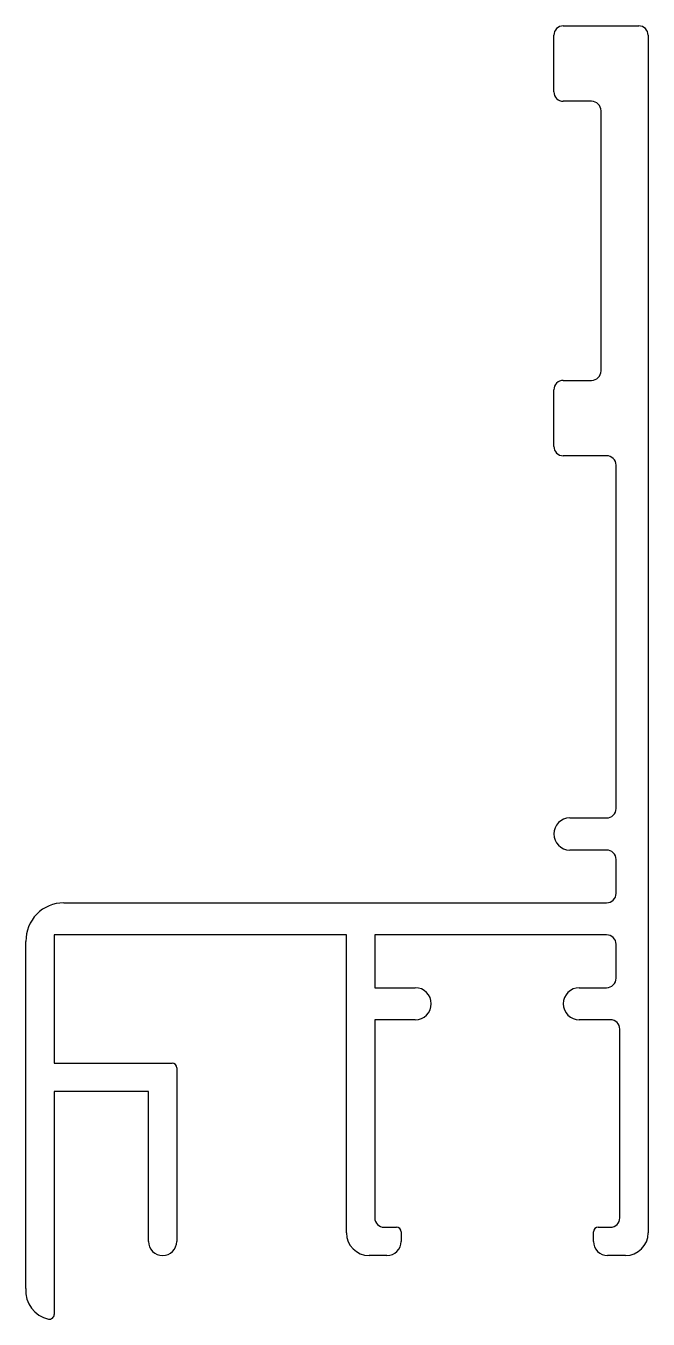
# Model space of a CAD drawing. Extents: x 1131.6 to 1164.6, y 496.1 to 564.6.
import ezdxf

# ---------------------------------------------------------------- set-up
doc = ezdxf.new("R2010")
doc.units = 0
doc.layers.get('0').update_dxf_attribs({"linetype": 'CONTINUOUS'})

msp = doc.modelspace()

# ---------------------------------------------------------------- linework, layer by layer
at = {"linetype": 'CONTINUOUS'}
for p, q in [((1160.126, 564.646), (1164.126, 564.646)), ((1159.626, 561.146), (1159.626, 564.146)), ((1164.626, 564.146), (1164.626, 500.646)), ((1161.626, 560.646), (1160.126, 560.646)), ((1162.126, 546.35), (1162.126, 560.146)), ((1159.626, 542.35), (1159.626, 545.35)), ((1160.126, 545.85), (1161.626, 545.85)), ((1162.426, 541.85), (1160.126, 541.85)), ((1162.926, 523.146), (1162.926, 541.35)), ((1160.476, 522.646), (1162.426, 522.646)), ((1162.426, 520.946), (1160.476, 520.946)), ((1162.926, 518.646), (1162.926, 520.446)), ((1133.629, 518.146), (1162.426, 518.146)), ((1148.626, 516.446), (1133.123, 516.446)), ((1133.123, 516.446), (1133.123, 509.646)), ((1148.626, 500.646), (1148.626, 516.446)), ((1162.426, 516.446), (1150.126, 516.446)), ((1150.126, 516.446), (1150.126, 513.646)), ((1131.629, 497.688), (1131.629, 516.103)), ((1162.926, 514.146), (1162.926, 515.946)), ((1150.126, 513.646), (1152.276, 513.646)), ((1160.976, 513.646), (1162.426, 513.646)), ((1152.276, 511.946), (1150.126, 511.946)), ((1150.126, 511.946), (1150.126, 501.446)), ((1162.626, 511.946), (1160.976, 511.946)), ((1163.126, 501.446), (1163.126, 511.446)), ((1133.123, 509.646), (1139.376, 509.646)), ((1139.626, 509.396), (1139.626, 500.196)), ((1138.126, 508.146), (1133.123, 508.146)), ((1133.123, 508.146), (1133.123, 496.321)), ((1138.126, 500.196), (1138.126, 508.146)), ((1150.626, 500.946), (1151.276, 500.946)), ((1151.526, 500.696), (1151.526, 500.196)), ((1161.726, 500.196), (1161.726, 500.696)), ((1161.976, 500.946), (1162.626, 500.946)), ((1150.776, 499.446), (1149.826, 499.446)), ((1163.426, 499.446), (1162.476, 499.446))]:
    msp.add_line(p, q, dxfattribs=at)
for centre, radius, start, end in [((1160.126, 564.146), 0.5, 90, 180), ((1164.126, 564.146), 0.5, 0, 90), ((1160.126, 561.146), 0.5, 180, 270), ((1161.626, 560.146), 0.5, 0, 90), ((1161.626, 546.35), 0.5, 270, 0), ((1160.126, 545.35), 0.5, 90, 180), ((1160.126, 542.35), 0.5, 180, 270), ((1162.426, 541.35), 0.5, 0, 90), ((1160.476, 521.796), 0.85, 90, 270), ((1162.426, 523.146), 0.5, 270, 0), ((1162.426, 520.446), 0.5, 0, 90), ((1162.426, 518.646), 0.5, 270, 0), ((1133.629, 516.146), 2, 90, 181.2264), ((1162.426, 515.946), 0.5, 0, 90), ((1152.276, 512.796), 0.85, 270, 90), ((1160.976, 512.796), 0.85, 90, 270), ((1162.426, 514.146), 0.5, 270, 0), ((1162.626, 511.446), 0.5, 0, 90), ((1139.376, 509.396), 0.25, 0, 90), ((1150.626, 501.446), 0.5, 180, 270), ((1162.626, 501.446), 0.5, 270, 0), ((1149.826, 500.646), 1.2, 180, 270), ((1151.276, 500.696), 0.25, 0, 90), ((1161.976, 500.696), 0.25, 90, 180), ((1163.426, 500.646), 1.2, 270, 0), ((1138.876, 500.196), 0.75, 180, 0), ((1150.776, 500.196), 0.75, 270, 0), ((1162.476, 500.196), 0.75, 180, 270), ((1133.123, 497.546), 1.5, 174.57759, 258.46304), ((1132.873, 496.321), 0.25, 258.46304, 0)]:
    msp.add_arc(centre, radius, start, end, dxfattribs=at)

doc.saveas('drawing.dxf')
